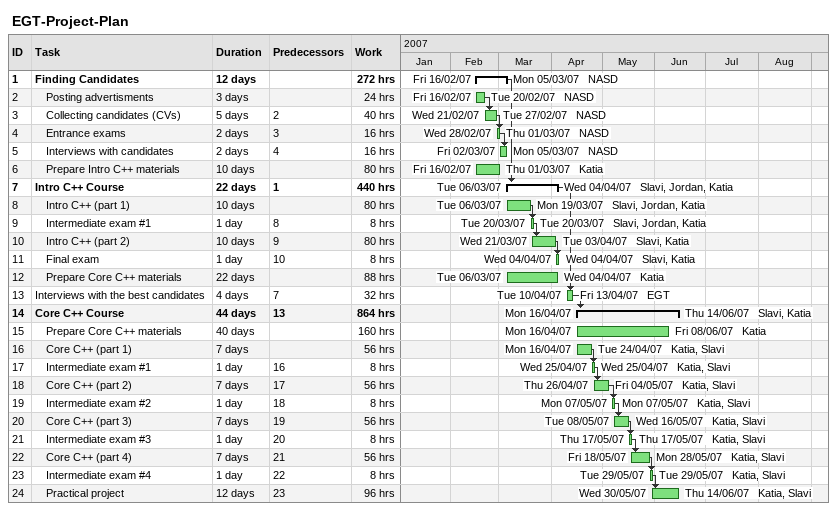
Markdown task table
EGT-Project-Plan

| ID | Level | Task | Duration | Start | Finish | Predecessors | Resources | Work (h) |
|---|---|---|---|---|---|---|---|---|
| 1 | 1 | **Finding Candidates** | 12d | 2007-02-16 | 2007-03-05 |  | NASD | 272 |
| 2 | 2 | Posting advertisments | 3d | 2007-02-16 | 2007-02-20 |  | NASD | 24 |
| 3 | 2 | Collecting candidates (CVs) | 5d | 2007-02-21 | 2007-02-27 | 2 | NASD | 40 |
| 4 | 2 | Entrance exams | 2d | 2007-02-28 | 2007-03-01 | 3 | NASD | 16 |
| 5 | 2 | Interviews with candidates | 2d | 2007-03-02 | 2007-03-05 | 4 | NASD | 16 |
| 6 | 2 | Prepare Intro C++ materials | 10d | 2007-02-16 | 2007-03-01 |  | Katia | 80 |
| 7 | 1 | **Intro C++ Course** | 22d | 2007-03-06 | 2007-04-04 | 1 | Slavi, Jordan, Katia | 440 |
| 8 | 2 | Intro C++ (part 1) | 10d | 2007-03-06 | 2007-03-19 |  | Slavi, Jordan, Katia | 80 |
| 9 | 2 | Intermediate exam #1 | 1d | 2007-03-20 | 2007-03-20 | 8 | Slavi, Jordan, Katia | 8 |
| 10 | 2 | Intro C++ (part 2) | 10d | 2007-03-21 | 2007-04-03 | 9 | Slavi, Katia | 80 |
| 11 | 2 | Final exam | 1d | 2007-04-04 | 2007-04-04 | 10 | Slavi, Katia | 8 |
| 12 | 2 | Prepare Core C++ materials | 22d | 2007-03-06 | 2007-04-04 |  | Katia | 88 |
| 13 | 1 | Interviews with the best candidates | 4d | 2007-04-10 | 2007-04-13 | 7 | EGT | 32 |
| 14 | 1 | **Core C++ Course** | 44d | 2007-04-16 | 2007-06-14 | 13 | Slavi, Katia | 864 |
| 15 | 2 | Prepare Core C++ materials | 40d | 2007-04-16 | 2007-06-08 |  | Katia | 160 |
| 16 | 2 | Core C++ (part 1) | 7d | 2007-04-16 | 2007-04-24 |  | Katia, Slavi | 56 |
| 17 | 2 | Intermediate exam #1 | 1d | 2007-04-25 | 2007-04-25 | 16 | Katia, Slavi | 8 |
| 18 | 2 | Core C++ (part 2) | 7d | 2007-04-26 | 2007-05-04 | 17 | Katia, Slavi | 56 |
| 19 | 2 | Intermediate exam #2 | 1d | 2007-05-07 | 2007-05-07 | 18 | Katia, Slavi | 8 |
| 20 | 2 | Core C++ (part 3) | 7d | 2007-05-08 | 2007-05-16 | 19 | Katia, Slavi | 56 |
| 21 | 2 | Intermediate exam #3 | 1d | 2007-05-17 | 2007-05-17 | 20 | Katia, Slavi | 8 |
| 22 | 2 | Core C++ (part 4) | 7d | 2007-05-18 | 2007-05-28 | 21 | Katia, Slavi | 56 |
| 23 | 2 | Intermediate exam #4 | 1d | 2007-05-29 | 2007-05-29 | 22 | Katia, Slavi | 8 |
| 24 | 2 | Practical project | 12d | 2007-05-30 | 2007-06-14 | 23 | Katia, Slavi | 96 |
